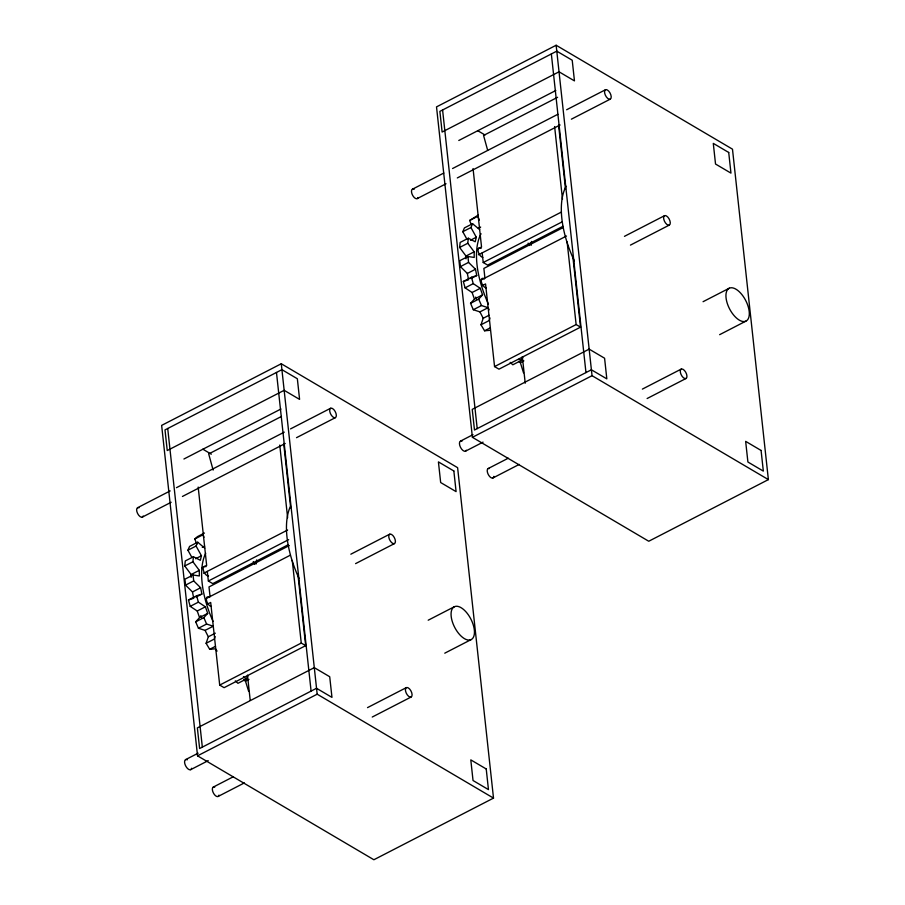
<?xml version="1.0" encoding="UTF-8"?>
<svg xmlns="http://www.w3.org/2000/svg" width="905" height="905" viewBox="0 0 905 905"><rect width="100%" height="100%" fill="white"/><g stroke="black" fill="none" stroke-linecap="round" stroke-linejoin="round"><path stroke-width="1.36" d="M191.17 577.345L191.136 574.539L184.756 565.976L185.276 560.942L193.432 556.745L200.333 560.285L201.453 555.738L196.068 546.032L197.72 542.219L204.745 548.125M217.053 651.102L215.469 648.806L209.689 649.304L206.114 643.285L208.331 636.781L205.073 630.4L198.444 628.251L195.684 621.837L199.553 617.583L197.233 611.011L190.208 606.35L188.455 599.981L193.715 598.273L192.482 591.961L185.548 585.116L184.903 579.211L193.059 575.014L199.349 575.953L199.292 570.342L192.912 561.767L193.432 556.745M466.03 258.841L465.996 256.036L459.627 247.461L460.147 242.438L468.304 238.23L475.204 241.771L476.313 237.234L470.939 227.528L472.58 223.716L479.616 229.61M490.34 330.291L484.56 330.789L480.985 324.782L483.191 318.277L479.944 311.886L473.315 309.736L470.555 303.322L474.424 299.069L472.105 292.507L465.08 287.847L463.326 281.466L468.575 279.758L467.342 273.446L460.407 266.602L459.774 260.708L467.93 256.5L474.22 257.45L474.163 251.828L467.783 243.264L468.304 238.23M256.228 563.917L256.647 559.957M531.099 245.413L531.518 241.443M215.164 636.486L214.27 639.088L206.114 643.285M490.024 317.972L489.141 320.574L480.985 324.782M191.951 557.514L187.912 550.24L189.564 546.428L197.72 542.219M466.81 239.011L462.783 231.725L464.423 227.913L472.58 223.716M235.311 680.888L237.958 683.309L246.115 679.101L247.913 675.786M510.171 362.373L512.83 364.794L520.986 360.597L522.785 357.283M470.555 303.322L478.711 299.125L482.58 294.872L480.261 288.299L473.236 283.638L471.482 277.269L476.731 275.561L475.498 269.249L468.564 262.405L467.93 256.5M195.684 621.837L203.851 617.629L207.709 613.375L205.39 606.814L198.376 602.153L196.611 595.773L201.872 594.065L200.639 587.752L193.704 580.908L193.059 575.014M471.166 224.293L469.65 220.469L478.145 215.13M196.792 544.075L194.79 538.984L197.448 536.642L204.44 533.045M556.145 45.25L436.515 106.892L472.41 437.319L648.749 541.247L768.379 479.605L732.484 149.167L556.145 45.25L592.04 375.688L768.379 479.605M458.79 140.49L555.806 90.511M557.604 97.299L483.564 135.445L487.637 150.219M412.465 189.19L443.801 173.047M452.579 168.522L557.876 114.279M566.643 109.754L605.513 89.731M417.194 198.614L446.029 183.76M457.308 177.946L560.093 124.992M571.383 119.177L610.242 99.154A5.272 2.602 62.7 0 0 608.737 91.145A5.272 2.602 62.7 0 0 604.653 93.034A5.272 2.602 62.7 0 0 610.242 99.154M469.65 220.469L477.806 216.272L479.322 220.085M462.783 231.725L470.939 227.528M478.338 228.252L480.668 227.053M470.487 240.232L476.313 237.234M459.627 247.461L467.783 243.264M477.829 248.886L481.539 246.975L473.055 168.579M465.996 256.036L474.163 251.828M478.474 254.791L561.236 212.143M460.407 266.602L468.564 262.405M281.274 363.753L161.644 425.395L197.539 755.833L373.878 859.75L493.508 798.108L457.613 467.681L281.274 363.753L317.18 694.192L493.508 798.108M482.184 252.88L483.225 262.518L562.288 221.782M467.342 273.446L475.498 269.249M562.933 226.318L487.637 265.108L483.225 262.518M562.921 227.675L483.87 268.412L484.91 278.05M463.326 281.466L471.482 277.269M470.905 278.559L476.731 275.561M465.08 287.847L473.236 283.638M481.2 279.95L566.485 236.024M481.845 285.856L485.555 283.944L494.56 366.582L498.972 369.172L580.535 327.146L572.922 257.258M472.105 292.507L480.261 288.299M474.424 299.069L482.58 294.872M183.919 459.005L280.935 409.015M473.315 309.736L481.471 305.539L488.1 307.689L489.186 309.815M624.461 236.341L664.575 215.673M479.944 311.886L488.1 307.689M281.478 416.447L208.693 453.948L213.139 470.08M483.191 318.277L489.017 315.268M630.446 245.108L669.315 225.085A5.272 2.602 62.7 0 0 667.8 217.076A5.272 2.602 62.7 0 0 663.716 218.976A5.272 2.602 62.7 0 0 669.315 225.085M137.594 507.705L170.185 490.906M176.452 487.682L284.261 432.138M290.528 428.902L330.642 408.246M484.56 330.789L490.386 327.791M142.323 517.117L171.158 502.264M182.437 496.46L285.233 443.495M296.512 437.681L335.37 417.658A5.272 2.602 62.7 0 0 333.866 409.648A5.272 2.602 62.7 0 0 329.782 411.537A5.272 2.602 62.7 0 0 335.37 417.658M494.56 366.582L576.134 324.556L580.535 327.146M518.554 361.321L520.364 362.69L523.859 360.88M194.79 538.984L202.946 534.776L203.953 537.321M187.912 550.24L196.068 546.032M202.301 547.367L204.632 546.156M195.627 558.747L201.453 555.738M184.756 565.976L192.912 561.767M703.072 301.704L729.34 288.175M201.725 568.035L206.668 565.489L198.184 487.094M191.136 574.539L199.292 570.342M203.602 573.295L287.62 530.013M460.475 441.12L473.01 434.66M185.548 585.116L193.704 580.908M472.41 437.319L592.04 375.688M207.313 571.383L208.354 581.021L288.672 539.64M192.482 591.961L200.639 587.752M465.521 451.165L483.066 442.126M288.062 544.821L212.766 583.623L208.354 581.021M289.317 545.545L208.998 586.926L210.051 596.553M188.455 599.981L196.611 595.773M196.046 597.062L201.872 594.065M190.208 606.35L198.376 602.153M206.34 598.465L290.358 555.172M719.633 334.68L745.901 321.139A18.451 9.095 62.7 0 0 740.629 293.107A18.451 9.095 62.7 0 0 726.33 299.725A18.451 9.095 62.7 0 0 745.901 321.139M206.985 604.37L210.684 602.458L219.7 685.085L224.101 687.676L305.675 645.65L297.903 574.37M197.233 611.011L205.39 606.814M488.202 468.541L508.259 458.213M642.38 389.105L681.239 369.082M199.553 617.583L207.709 613.375M198.444 628.251L206.6 624.043L213.229 626.192L205.073 630.4M492.931 477.964L519.255 464.401M647.12 398.528L685.979 378.505A5.272 2.602 62.7 0 0 684.474 370.496A5.272 2.602 62.7 0 0 680.379 372.385A5.272 2.602 62.7 0 0 685.979 378.505M350.846 554.199L389.716 534.176M208.331 636.781L215.322 633.183M355.586 563.623L394.444 543.6A5.272 2.602 62.7 0 0 392.94 535.59A5.272 2.602 62.7 0 0 388.856 537.48A5.272 2.602 62.7 0 0 394.444 543.6M209.689 649.304L215.514 646.294M219.7 685.085L301.263 643.059L305.675 645.65M243.683 679.836L245.493 681.193L248.988 679.395M428.201 620.208L454.468 606.678M185.616 759.623L198.138 753.175M197.539 755.833L317.18 694.192M190.661 769.68L208.207 760.641M444.762 653.184L471.03 639.654A18.451 9.095 62.7 0 0 465.758 611.61A18.451 9.095 62.7 0 0 451.459 618.239A18.451 9.095 62.7 0 0 471.03 639.654M213.331 787.056L233.388 776.716M367.521 707.62L406.379 687.596M218.06 796.479L244.384 782.916M372.249 717.043L411.108 697.02A5.272 2.602 62.7 0 0 409.603 688.999A5.272 2.602 62.7 0 0 405.519 690.9A5.272 2.602 62.7 0 0 411.108 697.02M477.704 130.682L484.967 134.958M202.833 449.185L211.306 454.186M519.221 358.98L520.986 360.597M243.468 676.68L246.115 679.101M478.711 299.125L481.471 305.539M203.851 617.629L206.6 624.043M520.364 362.69L523.531 372.837M245.493 681.193L248.66 691.341M576.134 324.556L567.118 241.918M522.332 356.638L525.228 383.2M301.263 643.059L292.258 560.433M247.472 675.141L250.21 700.312M551.349 53.949L585.965 372.589M558.577 124.969L565.535 189.236M554.618 126.553L562.48 199.213M442.59 109.991L477.207 428.619M276.478 372.464L311.094 691.092M283.706 443.473L290.663 507.739M279.758 445.068L287.62 517.717M167.719 428.495L202.335 747.134M191.622 768.255A5.622 2.772 62.7 0 1 187.889 768.82A5.622 2.772 62.7 0 1 184.586 762.248A5.622 2.772 62.7 0 1 187.369 759.793M218.965 795.133A5.272 2.602 62.7 0 1 215.548 795.744A5.272 2.602 62.7 0 1 212.381 789.714A5.272 2.602 62.7 0 1 214.757 787.112M143.171 516.02A5.272 2.602 62.7 0 1 137.605 513.508A5.272 2.602 62.7 0 1 139.019 507.75M213.071 621.475A77.411 38.134 62.7 0 1 205.695 553.227M201.679 617.877A77.411 38.134 62.7 0 1 200.831 615.615M254.814 564.426A5.272 2.602 62.7 0 1 253.287 561.654M211.261 606.441A5.272 2.602 62.7 0 1 206.453 600.185A5.272 2.602 62.7 0 1 209.609 597.458M208.535 575.942A5.272 2.602 62.7 0 1 203.41 570.422A5.272 2.602 62.7 0 1 205.955 566.688M298.944 578.272A80.839 39.831 62.7 0 1 290.2 506.902M466.347 450.226A5.622 2.772 62.7 0 1 460.396 447.127A5.622 2.772 62.7 0 1 461.991 441.176M493.87 476.369A5.272 2.602 62.7 0 1 490.646 477.421A5.272 2.602 62.7 0 1 487.286 471.516A5.272 2.602 62.7 0 1 489.39 468.519M418.031 197.516A5.272 2.602 62.7 0 1 414.433 197.675A5.272 2.602 62.7 0 1 411.492 191.543A5.272 2.602 62.7 0 1 414.117 189.349M488.429 304.057A77.411 38.134 62.7 0 1 481.053 233.739M476.539 299.363A77.411 38.134 62.7 0 1 475.702 297.1M529.38 245.515A5.272 2.602 62.7 0 1 528.147 243.14M486.392 287.937A5.272 2.602 62.7 0 1 481.37 281.896A5.272 2.602 62.7 0 1 484.469 278.944M482.818 257.439A5.272 2.602 62.7 0 1 478.112 251.194A5.272 2.602 62.7 0 1 481.132 248.377M574.37 260.968A80.839 39.831 62.7 0 1 566.111 186.226M556.79 51.155L439.875 111.383L442.115 132.04L559.03 71.8L574.46 80.896L572.22 60.239L556.79 51.155M281.919 369.659L165.004 429.898L167.244 450.543L284.159 390.315L299.589 399.399L297.349 378.754L281.919 369.659M589.155 349.138L472.24 409.365L474.48 430.022L591.395 369.783L606.825 378.878L604.585 358.222L589.155 349.138M314.295 667.641L197.369 727.88L199.62 748.525L316.535 688.298L331.965 697.382L329.714 676.736L314.295 667.641M728.717 152.47L713.287 143.375L715.527 164.031L730.957 173.126L728.717 152.47M761.082 450.452L745.652 441.357L747.903 462.014L763.334 471.109L761.082 450.452M453.846 470.985L438.416 461.889L440.667 482.535L456.097 491.63L453.846 470.985M486.223 768.967L470.792 759.872L473.032 780.517L488.462 789.613L486.223 768.967"/></g></svg>
